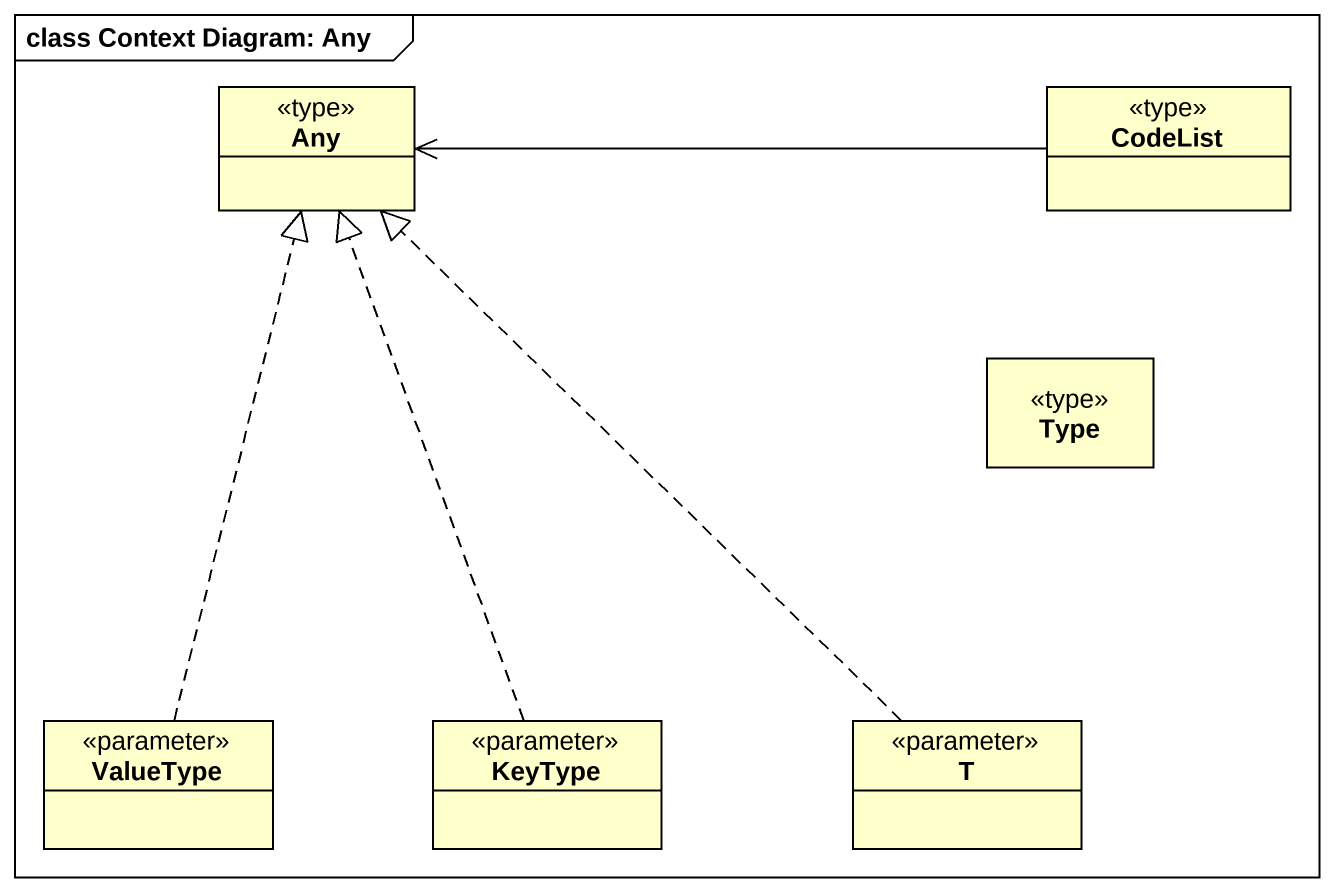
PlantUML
@startuml
mainframe class Context Diagram: Any
hide circle
hide empty members
class Any <<type>>
class CodeList <<type>>
class Type <<type>>
class ValueType <<parameter>>
class KeyType <<parameter>>
class T <<parameter>>
CodeList -left-> Any
ValueType .up.|> Any
KeyType .up.|> Any
T .up.|> Any
@enduml
